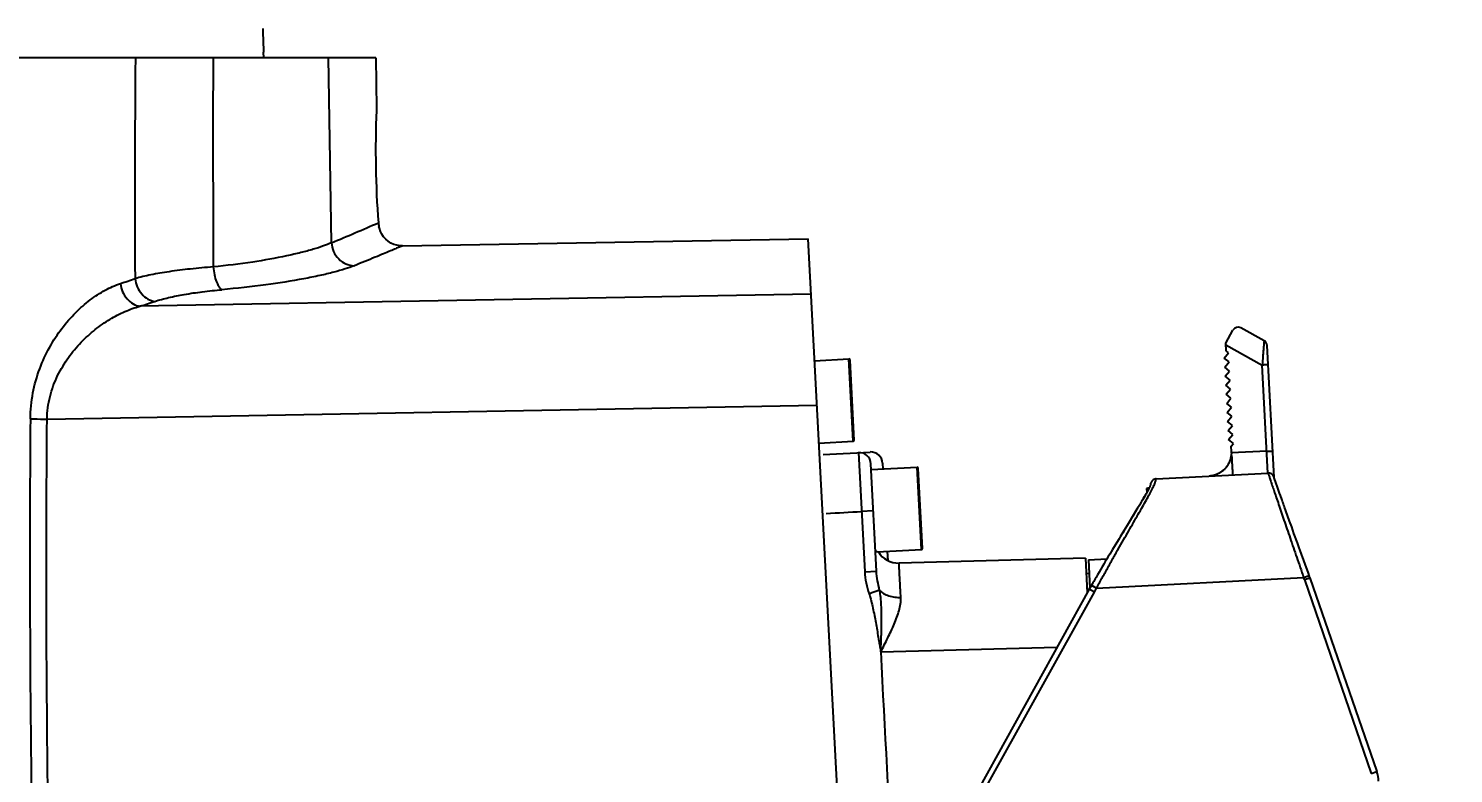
# Model space of a CAD drawing. Header units: millimetres. Extents: x 5828 to 6704, y 123 to 421.
# Drawn here: x 6607.93 to 6615.99, y 323.13 to 327.34 of the extents above; entities that cross this region are included whole.
import ezdxf

# ---------------------------------------------------------------- set-up
doc = ezdxf.new("R2010")
doc.units = ezdxf.units.MM
for name, color, linetype in [('外形图', 7, 'Continuous'), ('尺寸标注', 7, 'Continuous'), ('运动范围', 7, 'Continuous')]:
    doc.layers.add(name, color=color, linetype=linetype)
doc.styles.add('微软雅黑', font='msyh.ttc', dxfattribs={"height": 1.5})
doc.dimstyles.new('尺寸标注_1_15比例', dxfattribs={"dimtxt": 1.5, "dimasz": 1.25, "dimexe": 0.5, "dimexo": 0.4, "dimgap": 0.5, "dimtad": 1, "dimdec": 1, "dimlfac": 15, "dimdsep": 46, "dimtxsty": '微软雅黑', "dimcen": 0.09, "dimadec": 0, "dimazin": 0, "dimtp": 0.01, "dimtm": 0.01, "dimtfac": 1, "dimtdec": 1, "dimtofl": 0, "dimtmove": 0, "dimatfit": 3, "dimfxl": 1, "dimtolj": 1, "dimarcsym": 0})

# ---------------------------------------------------------------- blocks, each defined once
blk = doc.blocks.new('*D956')
at = {"layer": 'Defpoints', "color": 0}
for p in [(6611.9682, 338.2413), (6612.86, 316.2413), (6647.3171, 316.2413)]:
    blk.add_point(p, dxfattribs=at)
at = {"layer": '尺寸标注', "color": 0, "lineweight": -2}
for p, q in [((6612.3682, 338.2413), (6647.8171, 338.2413)), ((6647.3171, 336.9913), (6647.3171, 317.4913)), ((6613.26, 316.2413), (6647.8171, 316.2413))]:
    blk.add_line(p, q, dxfattribs=at)
at = {"layer": '尺寸标注', "color": 0}
for points in [[(6647.5254, 336.9913), (6647.1087, 336.9913), (6647.3171, 338.2413)], [(6647.1087, 317.4913), (6647.5254, 317.4913), (6647.3171, 316.2413)]]:
    blk.add_solid(points, dxfattribs=at)
at = {"layer": '尺寸标注', "color": 0, "insert": (6646.0419, 327.2413), "char_height": 1.5, "attachment_point": 5, "rotation": 90, "style": '微软雅黑'}
blk.add_mtext('\\A1;330', dxfattribs=at)
blk = doc.blocks.new('*D957')
at = {"layer": 'Defpoints', "color": 0}
for p in [(6604.5266, 374.6213), (6612.86, 316.2413), (6654.4669, 316.2413)]:
    blk.add_point(p, dxfattribs=at)
at = {"layer": '尺寸标注', "color": 0, "lineweight": -2}
for p, q in [((6604.9266, 374.6213), (6654.9669, 374.6213)), ((6654.4669, 373.3713), (6654.4669, 317.4913)), ((6613.26, 316.2413), (6654.9669, 316.2413))]:
    blk.add_line(p, q, dxfattribs=at)
at = {"layer": '尺寸标注', "color": 0}
for points in [[(6654.6753, 373.3713), (6654.2586, 373.3713), (6654.4669, 374.6213)], [(6654.2586, 317.4913), (6654.6753, 317.4913), (6654.4669, 316.2413)]]:
    blk.add_solid(points, dxfattribs=at)
at = {"layer": '尺寸标注', "color": 0, "insert": (6653.1913, 345.4313), "char_height": 1.5, "attachment_point": 5, "rotation": 90, "style": '微软雅黑'}
blk.add_mtext('\\A1;875.7', dxfattribs=at)
blk = doc.blocks.new('*D961')
at = {"layer": 'Defpoints', "color": 0}
for p in [(6626.7151, 338.2413), (6604.5266, 314.0742), (6604.5266, 305.242)]:
    blk.add_point(p, dxfattribs=at)
at = {"layer": '尺寸标注', "color": 0, "lineweight": -2}
for p, q in [((6626.7151, 337.8413), (6626.7151, 304.742)), ((6604.5266, 313.6742), (6604.5266, 304.742)), ((6625.4651, 305.242), (6605.7766, 305.242))]:
    blk.add_line(p, q, dxfattribs=at)
at = {"layer": '尺寸标注', "color": 0}
for points in [[(6605.7766, 305.4504), (6605.7766, 305.0337), (6604.5266, 305.242)], [(6625.4651, 305.0337), (6625.4651, 305.4504), (6626.7151, 305.242)]]:
    blk.add_solid(points, dxfattribs=at)
at = {"layer": '尺寸标注', "color": 0, "insert": (6615.6208, 306.5172), "char_height": 1.5, "attachment_point": 5, "style": '微软雅黑'}
blk.add_mtext('\\A1;332.8', dxfattribs=at)
blk = doc.blocks.new('*D962')
at = {"layer": 'Defpoints', "color": 0}
for p in [(6640.9066, 338.2413), (6604.5266, 314.0742), (6640.9066, 296.1568)]:
    blk.add_point(p, dxfattribs=at)
at = {"layer": '尺寸标注', "color": 0, "lineweight": -2}
for p, q in [((6640.9066, 337.8413), (6640.9066, 295.6568)), ((6604.5266, 313.6742), (6604.5266, 295.6568)), ((6605.7766, 296.1568), (6639.6566, 296.1568))]:
    blk.add_line(p, q, dxfattribs=at)
at = {"layer": '尺寸标注', "color": 0}
for points in [[(6605.7766, 296.3651), (6605.7766, 295.9484), (6604.5266, 296.1568)], [(6639.6566, 295.9484), (6639.6566, 296.3651), (6640.9066, 296.1568)]]:
    blk.add_solid(points, dxfattribs=at)
at = {"layer": '尺寸标注', "color": 0, "insert": (6622.7166, 297.4199), "char_height": 1.5, "attachment_point": 5, "style": '微软雅黑'}
blk.add_mtext('\\A1;545.7', dxfattribs=at)

msp = doc.modelspace()

# ---------------------------------------------------------------- linework, layer by layer
at = {"layer": '外形图'}
for p, q in [((6609.2599, 327.2357), (6609.2611, 327.208)), ((6609.2603, 327.226), (6609.2606, 327.2182)), ((6609.2616, 327.1746), (6609.2611, 327.208)), ((6609.895, 327.1746), (6599.6917, 327.1746)), ((6609.6452, 326.1292), (6609.6279, 327.1746)), ((6609.895, 327.1746), (6609.9, 326.888)), ((6609.9, 326.888), (6609.8995, 326.8763)), ((6609.9133, 326.2215), (6609.9134, 326.2213)), ((6609.9133, 326.2213), (6609.9134, 326.2213)), ((6610.0469, 326.1118), (6612.3406, 326.1518)), ((6612.86, 316.2413), (6612.3406, 326.1518)), ((6610.0469, 326.1118), (6610.0469, 326.1118)), ((6612.357, 325.8387), (6608.5617, 325.7702)), ((6614.7008, 325.5618), (6614.7413, 325.6349)), ((6614.9181, 325.575), (6614.7866, 325.6479)), ((6614.693, 325.4772), (6614.7171, 325.5063)), ((6614.7031, 325.5179), (6614.7008, 325.5618)), ((6614.7014, 325.5517), (6614.9076, 325.4374)), ((6614.7171, 325.5063), (6614.7031, 325.5179)), ((6614.9743, 324.802), (6614.9352, 325.5476)), ((6612.3767, 325.462), (6612.5698, 325.4721)), ((6612.5942, 325.0061), (6612.5698, 325.4721)), ((6612.6005, 325.0131), (6612.5768, 325.4658)), ((6614.7198, 325.4551), (6614.693, 325.4772)), ((6614.6957, 325.4259), (6614.7198, 325.4551)), ((6614.7225, 325.4038), (6614.6957, 325.4259)), ((6614.9396, 324.8265), (6614.9076, 325.4374)), ((6614.6984, 325.3747), (6614.7225, 325.4038)), ((6614.7251, 325.3526), (6614.6984, 325.3747)), ((6614.7011, 325.3234), (6614.7251, 325.3526)), ((6614.7278, 325.3013), (6614.7011, 325.3234)), ((6614.7038, 325.2721), (6614.7278, 325.3013)), ((6614.7305, 325.25), (6614.7038, 325.2721)), ((6608.0369, 325.1315), (6612.3899, 325.2099)), ((6614.7064, 325.2209), (6614.7305, 325.25)), ((6614.7332, 325.1988), (6614.7064, 325.2209)), ((6614.7091, 325.1696), (6614.7332, 325.1988)), ((6614.7359, 325.1475), (6614.7091, 325.1696)), ((6614.7118, 325.1184), (6614.7359, 325.1475)), ((6614.7386, 325.0962), (6614.7118, 325.1184)), ((6614.7145, 325.0671), (6614.7386, 325.0962)), ((6614.7413, 325.045), (6614.7145, 325.0671)), ((6614.7172, 325.0158), (6614.7413, 325.045)), ((6614.744, 324.9937), (6614.7172, 325.0158)), ((6612.4012, 324.996), (6612.5942, 325.0061)), ((6612.4246, 324.9317), (6612.6909, 324.9456)), ((6612.6243, 324.9421), (6612.6596, 324.2678)), ((6614.7314, 324.9785), (6614.744, 324.9937)), ((6614.7329, 324.9492), (6614.7314, 324.9785)), ((6614.9331, 324.9504), (6614.7333, 324.941)), ((6612.7262, 324.2713), (6612.6943, 324.8791)), ((6612.6961, 324.8458), (6612.9557, 324.8594)), ((6612.7609, 324.8825), (6612.7627, 324.8493)), ((6612.9802, 324.3933), (6612.9557, 324.8594)), ((6614.7178, 324.8816), (6614.7154, 324.877)), ((6614.7313, 324.9252), (6614.7311, 324.9237)), ((6612.9865, 324.4003), (6612.9627, 324.8531)), ((6614.2786, 324.7743), (6614.2773, 324.7711)), ((6614.2805, 324.7777), (6614.2786, 324.7742)), ((6614.283, 324.7813), (6614.2804, 324.7776)), ((6614.2863, 324.7847), (6614.283, 324.7812)), ((6614.2902, 324.7877), (6614.2862, 324.7846)), ((6614.2947, 324.7903), (6614.2901, 324.7876)), ((6614.2999, 324.7922), (6614.2946, 324.7902)), ((6614.3056, 324.7932), (6614.2998, 324.7921)), ((6614.3071, 324.7933), (6614.3054, 324.7932)), ((6614.3071, 324.7933), (6614.9399, 324.8265)), ((6614.6072, 324.8091), (6614.6069, 324.809)), ((6614.6162, 324.8099), (6614.6137, 324.8096)), ((6614.6186, 324.8103), (6614.616, 324.8099)), ((6614.6211, 324.8107), (6614.6183, 324.8102)), ((6614.6236, 324.8111), (6614.6208, 324.8106)), ((6614.6262, 324.8116), (6614.6233, 324.811)), ((6614.6289, 324.8122), (6614.6259, 324.8115)), ((6614.6316, 324.8128), (6614.6285, 324.8121)), ((6614.6343, 324.8135), (6614.6312, 324.8127)), ((6614.637, 324.8143), (6614.6339, 324.8134)), ((6614.6398, 324.8152), (6614.6366, 324.8142)), ((6614.6426, 324.8161), (6614.6393, 324.815)), ((6614.6454, 324.8171), (6614.6421, 324.8159)), ((6614.6482, 324.8182), (6614.6449, 324.8169)), ((6614.651, 324.8193), (6614.6477, 324.818)), ((6614.6539, 324.8205), (6614.6506, 324.8191)), ((6614.6567, 324.8218), (6614.6534, 324.8203)), ((6614.6595, 324.8232), (6614.6563, 324.8216)), ((6614.6623, 324.8247), (6614.6592, 324.823)), ((6614.6652, 324.8262), (6614.6621, 324.8245)), ((6614.668, 324.8279), (6614.665, 324.8261)), ((6614.6708, 324.8296), (6614.6679, 324.8278)), ((6614.6737, 324.8315), (6614.6708, 324.8296)), ((6614.6767, 324.8336), (6614.6735, 324.8314)), ((6614.9751, 324.7999), (6614.9747, 324.801)), ((6614.9751, 324.7999), (6614.9747, 324.801)), ((6614.9759, 324.7973), (6614.9751, 324.7999)), ((6614.9769, 324.7944), (6614.9755, 324.7986)), ((6614.982, 324.7797), (6614.9787, 324.7891)), ((6614.9862, 324.7676), (6614.982, 324.7797)), ((6614.2432, 324.6962), (6614.2377, 324.6868)), ((6614.2481, 324.7047), (6614.2431, 324.6961)), ((6614.2505, 324.7089), (6614.2457, 324.7006)), ((6614.2547, 324.7165), (6614.2504, 324.7088)), ((6614.2681, 324.7423), (6614.2533, 324.7388)), ((6614.2533, 324.7388), (6614.2545, 324.7161)), ((6614.261, 324.728), (6614.2539, 324.7268)), ((6614.2696, 324.7455), (6614.2686, 324.7433)), ((6614.2705, 324.7475), (6614.2696, 324.7454)), ((6614.2713, 324.7494), (6614.2705, 324.7474)), ((6614.272, 324.7511), (6614.2713, 324.7493)), ((6614.2726, 324.7527), (6614.272, 324.751)), ((6614.2731, 324.7541), (6614.2726, 324.7526)), ((6614.2736, 324.7554), (6614.2731, 324.754)), ((6614.2739, 324.7565), (6614.2736, 324.7553)), ((6614.2743, 324.7575), (6614.2739, 324.7565)), ((6614.2745, 324.7583), (6614.2743, 324.7575)), ((6614.2753, 324.7616), (6614.2752, 324.7612)), ((6614.2756, 324.764), (6614.2755, 324.7634)), ((6614.2757, 324.765), (6614.2756, 324.764)), ((6614.276, 324.7665), (6614.2757, 324.765)), ((6614.2765, 324.7686), (6614.276, 324.7664)), ((6614.2773, 324.7712), (6614.2765, 324.7685)), ((6614.9916, 324.7524), (6614.9862, 324.7676)), ((6615.0018, 324.7235), (6614.9916, 324.7524)), ((6615.0102, 324.6999), (6615.0059, 324.7121)), ((6614.2028, 324.628), (6614.1898, 324.6065)), ((6614.2108, 324.6413), (6614.2027, 324.6279)), ((6614.2146, 324.6477), (6614.2069, 324.6348)), ((6614.2218, 324.6598), (6614.2146, 324.6476)), ((6614.2253, 324.6656), (6614.2183, 324.6539)), ((6614.2317, 324.6765), (6614.2253, 324.6655)), ((6614.2348, 324.6817), (6614.2286, 324.6712)), ((6614.2377, 324.6867), (6614.2318, 324.6766)), ((6614.2405, 324.6915), (6614.2348, 324.6818)), ((6612.7083, 324.6127), (6612.6417, 324.6093)), ((6614.1852, 324.5989), (6614.1755, 324.583)), ((6615.0617, 324.5553), (6615.0505, 324.5865)), ((6615.0738, 324.5216), (6615.0617, 324.5553)), ((6614.0979, 324.4551), (6614.0761, 324.4192)), ((6614.1049, 324.4665), (6614.0979, 324.455)), ((6614.1247, 324.4991), (6614.1048, 324.4664)), ((6614.131, 324.5094), (6614.1183, 324.4886)), ((6614.1431, 324.5295), (6614.1248, 324.4992)), ((6615.0869, 324.4851), (6615.0738, 324.5216)), ((6615.1061, 324.4322), (6615.0869, 324.4851)), ((6612.7308, 324.3803), (6612.9802, 324.3933)), ((6612.7871, 324.3832), (6612.7898, 324.332)), ((6614.0761, 324.4192), (6614.0608, 324.3939)), ((6614.0761, 324.4193), (6614.0609, 324.394)), ((6615.1163, 324.4038), (6615.1061, 324.4322)), ((6615.1217, 324.3892), (6615.1163, 324.4038)), ((6615.1499, 324.3111), (6615.1217, 324.3892)), ((6613.9073, 324.3451), (6612.8538, 324.3175)), ((6613.9073, 324.3451), (6613.9176, 324.1488)), ((6613.9245, 324.336), (6614.0294, 324.3415)), ((6613.9245, 324.336), (6613.9328, 324.1761)), ((6612.6596, 324.2678), (6612.7262, 324.2713)), ((6613.9118, 324.2586), (6613.9285, 324.2595)), ((6613.9706, 324.1749), (6615.1413, 324.2362)), ((6615.1413, 324.2362), (6615.1727, 324.2475)), ((6615.1459, 324.2235), (6615.1413, 324.2362)), ((6615.1459, 324.2235), (6615.1773, 324.2347)), ((6615.1459, 324.2235), (6615.5235, 323.127)), ((6615.1773, 324.2347), (6615.1727, 324.2475)), ((6615.1773, 324.2347), (6615.555, 323.1378)), ((6612.7442, 324.1641), (6612.6847, 324.1439)), ((6613.929, 324.1693), (6613.3024, 323.039)), ((6613.3316, 323.0228), (6613.9581, 324.1532)), ((6613.929, 324.1693), (6613.9348, 324.1794)), ((6613.9581, 324.1532), (6613.929, 324.1693)), ((6613.9417, 324.1915), (6613.9348, 324.1794)), ((6613.9417, 324.1915), (6613.9706, 324.1749)), ((6613.9581, 324.1532), (6613.9706, 324.1749)), ((6612.7501, 323.8151), (6613.7469, 323.8409)), ((6615.5235, 323.127), (6615.555, 323.1378))]:
    msp.add_line(p, q, dxfattribs=at)
for points in [[(6610.0469, 326.1118), (6610.0333, 326.1122), (6610.0153, 326.115), (6609.9979, 326.1202), (6609.9813, 326.1277), (6609.966, 326.1374), (6609.9521, 326.149), (6609.9399, 326.1625), (6609.9296, 326.1775), (6609.9215, 326.1937), (6609.9157, 326.2109), (6609.9134, 326.2213)], [(6614.7154, 324.8771), (6614.7129, 324.8727), (6614.7104, 324.8686), (6614.7077, 324.8648), (6614.7051, 324.8611), (6614.7024, 324.8577), (6614.6996, 324.8544)], [(6614.7133, 324.8734), (6614.7112, 324.8699), (6614.709, 324.8666), (6614.7068, 324.8634), (6614.7045, 324.8603), (6614.7021, 324.8574)], [(6614.7317, 324.9279), (6614.7314, 324.9262), (6614.7306, 324.9209), (6614.7296, 324.9158), (6614.7285, 324.9109), (6614.7273, 324.9061), (6614.7259, 324.9015), (6614.7244, 324.8971), (6614.7228, 324.8928), (6614.7211, 324.8886), (6614.7193, 324.8846), (6614.7174, 324.8807)], [(6614.7311, 324.9237), (6614.7303, 324.9193), (6614.7294, 324.9148), (6614.7283, 324.9102), (6614.7271, 324.9055), (6614.7256, 324.9007), (6614.724, 324.8958), (6614.7221, 324.891), (6614.7201, 324.8863), (6614.7178, 324.8816)], [(6614.6139, 324.8097), (6614.6118, 324.8094), (6614.6101, 324.8093), (6614.6087, 324.8092), (6614.6078, 324.8091), (6614.6072, 324.8091)], [(6614.6973, 324.8518), (6614.6948, 324.8492), (6614.6923, 324.8466), (6614.6897, 324.8442), (6614.6871, 324.8418), (6614.6844, 324.8395), (6614.6817, 324.8374), (6614.679, 324.8353), (6614.6763, 324.8333)], [(6614.6997, 324.8545), (6614.6968, 324.8513), (6614.694, 324.8484), (6614.6912, 324.8456), (6614.6883, 324.8429), (6614.6854, 324.8404), (6614.6825, 324.838), (6614.6796, 324.8357), (6614.6767, 324.8336)], [(6614.9477, 324.826), (6614.9415, 324.8265), (6614.9399, 324.8265)], [(6614.9747, 324.801), (6614.9742, 324.8022), (6614.9738, 324.8033), (6614.9733, 324.8046), (6614.9727, 324.806), (6614.9719, 324.8077), (6614.9707, 324.8098), (6614.969, 324.8124), (6614.9666, 324.8154), (6614.9633, 324.8186), (6614.959, 324.8217), (6614.9536, 324.8243), (6614.9477, 324.826)], [(6614.9787, 324.7891), (6614.9769, 324.7944), (6614.9764, 324.7959)], [(6614.2686, 324.7433), (6614.2675, 324.7409), (6614.2663, 324.7384), (6614.265, 324.7358), (6614.2635, 324.733), (6614.262, 324.73), (6614.2603, 324.7268), (6614.2585, 324.7235), (6614.2567, 324.7201), (6614.2547, 324.7165)], [(6614.2754, 324.7623), (6614.2754, 324.7621), (6614.2753, 324.7618), (6614.2753, 324.7616), (6614.2752, 324.7612), (6614.2751, 324.7608), (6614.275, 324.7604), (6614.2749, 324.7598), (6614.2747, 324.7591), (6614.2745, 324.7583)], [(6614.2755, 324.7634), (6614.2754, 324.7625), (6614.2754, 324.7623), (6614.2754, 324.7621), (6614.2753, 324.7618)], [(6615.0059, 324.7121), (6615.0038, 324.7179), (6615.0018, 324.7235)], [(6615.0505, 324.5865), (6615.034, 324.6329), (6615.031, 324.6413), (6615.0281, 324.6495), (6615.0253, 324.6575), (6615.0226, 324.6651), (6615.0199, 324.6726), (6615.0174, 324.6797), (6615.0102, 324.6999)], [(6614.1942, 324.6138), (6614.1851, 324.5988), (6614.1431, 324.5294)], [(6614.0608, 324.3939), (6614.053, 324.3809), (6614.045, 324.3676), (6614.0369, 324.354), (6614.0286, 324.3402), (6614.0202, 324.326), (6614.0117, 324.3116), (6614.0031, 324.297), (6613.9943, 324.282), (6613.9854, 324.2668), (6613.9761, 324.2508)], [(6614.0609, 324.394), (6614.053, 324.381), (6614.045, 324.3677), (6614.0369, 324.3541), (6614.0294, 324.3415)], [(6615.1727, 324.2475), (6615.1681, 324.2605), (6615.1499, 324.3111)]]:
    msp.add_lwpolyline(points, dxfattribs=at)
for centre, radius, start, end in [((6613.9949, 327.4241), 4.7388, 181.00061, 182.27745), ((6712.7522, 326.3655), 104.2191, 179.555189, 180.241317), ((6790.628, 326.737), 181.6532, 179.86196, 180.234823), ((6615.2376, 326.6477), 5.3431, 177.5436, 184.35251), ((6601.6858, 345.1488), 20.6178, 292.7087, 293.50872), ((6603.2323, 341.5342), 16.4835, 288.45795, 288.76211), ((6603.2532, 342.2828), 17.345, 287.82159, 288.11755), ((6614.7705, 325.6187), 0.0333, 61.00104, 150.99844), ((6614.9019, 325.5459), 0.0333, 3, 61), ((6612.5702, 325.4654), 0.00667, 3, 93), ((6612.5939, 325.0127), 0.00667, 273, 3), ((6612.6278, 324.8756), 0.0667, 3, 93), ((6612.6943, 324.8791), 0.0667, 3, 93), ((6614.5998, 324.9422), 0.1333, 359.48239, 3), ((6612.9561, 324.8527), 0.00667, 3, 93), ((6614.3088, 324.7597), 0.0337, 100.94802, 104.64869), ((6614.3088, 324.76), 0.0333, 92.97503, 100.96771), ((6612.8503, 324.4508), 0.1333, 211.80728, 271.4995), ((6612.9798, 324.4), 0.00667, 273, 3), ((6626.1426, 317.1706), 14.0767, 149.80302, 150.08187), ((6615.3659, 323.0727), 0.2, 3, 19)]:
    msp.add_arc(centre, radius, start, end, dxfattribs=at)
for points, knots in [([(6609.91, 326.2422), (6609.9102, 326.2393), (6609.911, 326.2322), (6609.9123, 326.2253), (6609.9133, 326.2213)], [0, 0, 0, 0, 0.4199, 1, 1, 1, 1]), ([(6609.6452, 326.1292), (6609.6304, 326.1225), (6609.5962, 326.1092), (6609.5383, 326.0908), (6609.4686, 326.0721), (6609.3548, 326.0462), (6609.1898, 326.017), (6609.051, 325.9999), (6608.9764, 325.9925)], [0, 0, 0, 0, 0.071344, 0.160336, 0.266103, 0.387506, 0.671655, 1, 1, 1, 1]), ([(6609.6452, 326.1292), (6609.6462, 326.1124), (6609.6543, 326.0787), (6609.6833, 326.0363), (6609.725, 326.0072), (6609.7579, 325.9997), (6609.7742, 325.9993)], [0, 0, 0, 0, 0.253566, 0.506786, 0.756091, 1, 1, 1, 1]), ([(6610.0469, 326.1118), (6610.0454, 326.1112), (6610.0422, 326.1098), (6610.0364, 326.1074), (6610.0249, 326.1025), (6610.0051, 326.0943), (6609.9751, 326.0817), (6609.9366, 326.0657), (6609.8687, 326.0377), (6609.8137, 326.0153), (6609.7742, 325.9993)], [0, 0, 0, 0, 0.016036, 0.035936, 0.063748, 0.143013, 0.253551, 0.395019, 0.566961, 1, 1, 1, 1]), ([(6608.9764, 325.9925), (6608.933, 325.9892), (6608.85, 325.9818), (6608.7321, 325.9671), (6608.6278, 325.9495), (6608.5636, 325.9348), (6608.5344, 325.9266)], [0, 0, 0, 0, 0.291404, 0.558823, 0.796548, 1, 1, 1, 1]), ([(6608.9764, 325.9925), (6608.9777, 325.9774), (6608.9818, 325.9488), (6608.991, 325.9152), (6609.0008, 325.8927), (6609.0085, 325.8796), (6609.0165, 325.8698), (6609.0227, 325.8652), (6609.0258, 325.8638)], [0, 0, 0, 0, 0.320479, 0.609336, 0.733155, 0.839812, 0.928337, 1, 1, 1, 1]), ([(6609.7742, 325.9993), (6609.7575, 325.9926), (6609.719, 325.9793), (6609.654, 325.9611), (6609.5757, 325.9426), (6609.4482, 325.9169), (6609.2637, 325.8881), (6609.1089, 325.8711), (6609.0258, 325.8638)], [0, 0, 0, 0, 0.070934, 0.159815, 0.265671, 0.387265, 0.67176, 1, 1, 1, 1]), ([(6608.5344, 325.9266), (6608.5362, 325.9106), (6608.5447, 325.8793), (6608.5699, 325.8388), (6608.6048, 325.8093), (6608.6331, 325.7995), (6608.647, 325.7978)], [0, 0, 0, 0, 0.263793, 0.523983, 0.770709, 1, 1, 1, 1]), ([(6607.9425, 325.1335), (6607.9428, 325.1825), (6607.9525, 325.2789), (6607.9909, 325.4154), (6608.0477, 325.5378), (6608.117, 325.644), (6608.1946, 325.7335), (6608.277, 325.8063), (6608.3621, 325.8621), (6608.4216, 325.8888), (6608.4511, 325.8987)], [0, 0, 0, 0, 0.151018, 0.297038, 0.435587, 0.565712, 0.687154, 0.799899, 0.904042, 1, 1, 1, 1]), ([(6608.4514, 325.8987), (6608.4534, 325.8828), (6608.4619, 325.8518), (6608.4866, 325.8116), (6608.5206, 325.7822), (6608.5482, 325.772), (6608.5617, 325.7702)], [0, 0, 0, 0, 0.265223, 0.526306, 0.772674, 1, 1, 1, 1]), ([(6608.647, 325.7978), (6608.6719, 325.806), (6608.7269, 325.8208), (6608.8164, 325.8384), (6608.9175, 325.8531), (6608.9887, 325.8605), (6609.0258, 325.8638)], [0, 0, 0, 0, 0.204633, 0.442638, 0.709615, 1, 1, 1, 1]), ([(6608.0366, 325.1315), (6608.0372, 325.1748), (6608.0487, 325.2599), (6608.0924, 325.3775), (6608.1541, 325.4799), (6608.2269, 325.5667), (6608.3063, 325.6387), (6608.3894, 325.6968), (6608.4743, 325.7412), (6608.5327, 325.7623), (6608.5617, 325.7702)], [0, 0, 0, 0, 0.147422, 0.289613, 0.42482, 0.552939, 0.674273, 0.789088, 0.897586, 1, 1, 1, 1]), ([(6614.9181, 325.575), (6614.9181, 325.575), (6614.918, 325.5746), (6614.9179, 325.5743), (6614.9178, 325.5733), (6614.9177, 325.5721), (6614.9175, 325.5705), (6614.9172, 325.5678), (6614.9169, 325.5635), (6614.9164, 325.5574), (6614.9158, 325.5502), (6614.9151, 325.542), (6614.9144, 325.5328), (6614.9137, 325.5227), (6614.9126, 325.508), (6614.9112, 325.4882), (6614.9094, 325.4632), (6614.9082, 325.4461), (6614.9076, 325.4374)], [0, 0, 0, 0, 0.001205, 0.004997, 0.011392, 0.02036, 0.031857, 0.045837, 0.080983, 0.125214, 0.177818, 0.238049, 0.305149, 0.378351, 0.456891, 0.627018, 0.809833, 1, 1, 1, 1]), ([(6614.941, 325.4368), (6614.941, 325.4369), (6614.9408, 325.4371), (6614.9399, 325.4374), (6614.9381, 325.4376), (6614.935, 325.4378), (6614.9309, 325.438), (6614.9259, 325.438), (6614.918, 325.4379), (6614.9119, 325.4376), (6614.9076, 325.4374)], [0, 0, 0, 0, 0.008294, 0.024075, 0.081992, 0.17443, 0.298228, 0.448781, 0.620385, 1, 1, 1, 1]), ([(6607.9425, 325.1335), (6607.9374, 324.4858), (6607.9398, 323.1901), (6607.9822, 321.247), (6608.0638, 319.305), (6608.1437, 318.0117), (6608.1903, 317.3654)], [0, 0, 0, 0, 0.249981, 0.499975, 0.749981, 1, 1, 1, 1]), ([(6607.943, 325.1335), (6607.9497, 325.1333), (6607.9809, 325.1322), (6608.0121, 325.1317), (6608.0366, 325.1315)], [0, 0, 0, 0, 0.215031, 1, 1, 1, 1]), ([(6608.2841, 317.3713), (6608.2371, 318.0168), (6608.1765, 318.9859), (6608.1154, 320.2789), (6608.0796, 321.249), (6608.0538, 322.2195), (6608.0324, 323.5136), (6608.0315, 324.4844), (6608.0369, 325.1315)], [0, 0, 0, 0, 0.250019, 0.375025, 0.500028, 0.625028, 0.750023, 1, 1, 1, 1]), ([(6614.7337, 324.941), (6614.7337, 324.9399), (6614.7326, 324.9378), (6614.7327, 324.935), (6614.7325, 324.9328), (6614.7322, 324.9311), (6614.7319, 324.9295), (6614.7318, 324.9284), (6614.732, 324.9279)], [0, 0, 0, 0, 0.251474, 0.502286, 0.62727, 0.751356, 0.879022, 1, 1, 1, 1]), ([(6614.9331, 324.9504), (6614.9374, 324.9506), (6614.9436, 324.9508), (6614.9514, 324.9509), (6614.9564, 324.9509), (6614.9605, 324.9508), (6614.9636, 324.9506), (6614.9655, 324.9503), (6614.9663, 324.9501), (6614.9666, 324.9499), (6614.9666, 324.9498)], [0, 0, 0, 0, 0.379615, 0.551218, 0.701772, 0.82557, 0.918008, 0.975925, 0.991706, 1, 1, 1, 1]), ([(6614.732, 324.9279), (6614.7322, 324.9274), (6614.7328, 324.9266), (6614.7338, 324.9256), (6614.7345, 324.9242), (6614.7344, 324.9227), (6614.7343, 324.9213), (6614.7345, 324.9194), (6614.7346, 324.917), (6614.7348, 324.9141), (6614.735, 324.9104), (6614.7353, 324.9039), (6614.7358, 324.8949), (6614.7365, 324.8813), (6614.7372, 324.8684), (6614.7378, 324.8563), (6614.7382, 324.8483), (6614.7386, 324.841), (6614.7389, 324.8346), (6614.7392, 324.8291), (6614.7395, 324.8246), (6614.7396, 324.8214), (6614.7397, 324.8194), (6614.7398, 324.8182), (6614.7399, 324.8173), (6614.7399, 324.8166), (6614.7399, 324.8163), (6614.7399, 324.816), (6614.7399, 324.816)], [0, 0, 0, 0, 0.013069, 0.026476, 0.038887, 0.051817, 0.064852, 0.077556, 0.102996, 0.12829, 0.153441, 0.203233, 0.300459, 0.39391, 0.566603, 0.644495, 0.715925, 0.780333, 0.837215, 0.886126, 0.926682, 0.958565, 0.971171, 0.981521, 0.989594, 0.995371, 0.998843, 1, 1, 1, 1]), ([(6613.9706, 324.1749), (6613.9808, 324.1937), (6614.0011, 324.2313), (6614.0319, 324.2871), (6614.0627, 324.3421), (6614.0931, 324.3958), (6614.123, 324.4481), (6614.1519, 324.4986), (6614.1795, 324.5468), (6614.2054, 324.5924), (6614.2296, 324.6347), (6614.2514, 324.6732), (6614.2703, 324.7073), (6614.2856, 324.7364), (6614.2956, 324.7573), (6614.3012, 324.7711), (6614.3042, 324.7788), (6614.3061, 324.7848), (6614.3061, 324.7893), (6614.3059, 324.7919), (6614.3067, 324.7933), (6614.3071, 324.7933)], [0, 0, 0, 0, 0.091127, 0.181707, 0.271188, 0.35902, 0.444613, 0.527313, 0.606389, 0.681059, 0.750474, 0.813625, 0.869337, 0.916289, 0.953295, 0.96778, 0.97961, 0.988509, 0.99462, 0.99832, 1, 1, 1, 1]), ([(6614.9398, 324.8265), (6614.9399, 324.8265), (6614.9401, 324.8262), (6614.9403, 324.8257), (6614.9407, 324.8247), (6614.9412, 324.8234), (6614.9418, 324.8218), (6614.9428, 324.8188), (6614.9443, 324.8143), (6614.9465, 324.8077), (6614.9492, 324.7997), (6614.9523, 324.7903), (6614.9559, 324.7795), (6614.9599, 324.7674), (6614.9662, 324.7488), (6614.9751, 324.7224), (6614.987, 324.6874), (6615.0003, 324.6482), (6615.0148, 324.6051), (6615.0306, 324.5587), (6615.0475, 324.5094), (6615.0716, 324.4392), (6615.1031, 324.348), (6615.1285, 324.2739), (6615.1413, 324.2362)], [0, 0, 0, 0, 0.000407, 0.001399, 0.002998, 0.005207, 0.008027, 0.011459, 0.020155, 0.031283, 0.04481, 0.060696, 0.078894, 0.099349, 0.121999, 0.1736, 0.233079, 0.299757, 0.372914, 0.451794, 0.535608, 0.623542, 0.808474, 1, 1, 1, 1]), ([(6612.7226, 324.3889), (6612.7224, 324.3894), (6612.7215, 324.3915), (6612.7208, 324.3937), (6612.7204, 324.3954)], [0, 0, 0, 0, 0.230432, 1, 1, 1, 1]), ([(6612.7308, 324.3803), (6612.7302, 324.3802), (6612.7288, 324.3808), (6612.7256, 324.3834), (6612.7237, 324.3865), (6612.7226, 324.3889)], [0, 0, 0, 0, 0.143449, 0.357294, 1, 1, 1, 1]), ([(6612.8641, 324.1232), (6612.8633, 324.1376), (6612.8618, 324.1648), (6612.8596, 324.2031), (6612.858, 324.232), (6612.8569, 324.2526), (6612.8562, 324.2658), (6612.8556, 324.2777), (6612.855, 324.288), (6612.8546, 324.2967), (6612.8543, 324.3031), (6612.8541, 324.3074), (6612.854, 324.31), (6612.8539, 324.3123), (6612.8538, 324.3141), (6612.8538, 324.3156), (6612.8538, 324.3165), (6612.8537, 324.3171), (6612.8538, 324.3173), (6612.8537, 324.3175), (6612.8538, 324.3175)], [0, 0, 0, 0, 0.22158, 0.419795, 0.592242, 0.66805, 0.736514, 0.797365, 0.850461, 0.89569, 0.932943, 0.948543, 0.962108, 0.973624, 0.983076, 0.990451, 0.995737, 0.997592, 0.99892, 1, 1, 1, 1]), ([(6612.6596, 324.2678), (6612.6607, 324.2467), (6612.6664, 324.2046), (6612.6779, 324.1639), (6612.6847, 324.1439)], [0, 0, 0, 0, 0.499925, 1, 1, 1, 1]), ([(6612.7442, 324.1641), (6612.7396, 324.1817), (6612.7316, 324.2171), (6612.7271, 324.2532), (6612.7262, 324.2713)], [0, 0, 0, 0, 0.500105, 1, 1, 1, 1]), ([(6612.6847, 324.1439), (6612.6932, 324.1172), (6612.7066, 324.0629), (6612.7225, 323.9805), (6612.7364, 323.8978), (6612.7455, 323.8426), (6612.7501, 323.8151)], [0, 0, 0, 0, 0.249949, 0.499958, 0.749979, 1, 1, 1, 1]), ([(6612.7442, 324.1641), (6612.7503, 324.1569), (6612.7665, 324.1439), (6612.7961, 324.1309), (6612.8296, 324.1237), (6612.8527, 324.1228), (6612.8641, 324.1232)], [0, 0, 0, 0, 0.217675, 0.469089, 0.737354, 1, 1, 1, 1]), ([(6612.7501, 323.8148), (6612.7514, 323.8443), (6612.7539, 323.9031), (6612.7555, 323.9767), (6612.7553, 324.0353), (6612.754, 324.0789), (6612.751, 324.1219), (6612.7472, 324.1503), (6612.7442, 324.1641)], [0, 0, 0, 0, 0.252807, 0.504881, 0.630314, 0.755023, 0.878559, 1, 1, 1, 1]), ([(6612.7501, 323.8151), (6612.7638, 323.8411), (6612.7903, 323.893), (6612.8212, 323.9582), (6612.8423, 324.0104), (6612.855, 324.0486), (6612.8634, 324.0861), (6612.865, 324.1112), (6612.8641, 324.1232)], [0, 0, 0, 0, 0.266179, 0.526764, 0.652904, 0.774742, 0.890849, 1, 1, 1, 1])]:
    msp.add_open_spline(points, degree=3, knots=knots, dxfattribs=at)
for points in [[(6612.442, 324.5984), (6612.5086, 324.6021), (6612.5752, 324.6055), (6612.6417, 324.6092)], [(6612.7501, 323.8151), (6612.796, 322.9381), (6612.888, 321.1842), (6612.9799, 319.4302), (6613.0258, 318.5533)]]:
    msp.add_open_spline(points, degree=3, dxfattribs=at)
at = {"layer": '运动范围', "color": 0}
msp.add_arc((6604.5266, 338.2413), 36.38, 340.0007, 210, dxfattribs=at)

# ---------------------------------------------------------------- dimensions: what is measured, and where the dimension line sits
at = {"layer": '尺寸标注'}
for base, p1, picture, middle in [((6654.4669, 316.2413), (6604.5266, 374.6213), '*D957', (6653.1913, 345.4313)), ((6647.3171, 316.2413), (6611.9682, 338.2413), '*D956', (6646.0419, 327.2413))]:
    dim = msp.add_linear_dim(base=base, p1=p1, p2=(6612.86, 316.2413), angle=90, dimstyle='尺寸标注_1_15比例', dxfattribs=at)
    dim.commit()
    dim.dimension.update_dxf_attribs({"geometry": picture, "text_midpoint": middle})
for base, p1, p2, picture, middle in [((6604.5266, 305.242), (6626.7151, 338.2413), (6604.5266, 314.0742), '*D961', (6615.6208, 306.5172)), ((6640.9066, 296.1568), (6604.5266, 314.0742), (6640.9066, 338.2413), '*D962', (6622.7166, 297.4199))]:
    dim = msp.add_linear_dim(base=base, p1=p1, p2=p2, dimstyle='尺寸标注_1_15比例', dxfattribs=at)
    dim.commit()
    dim.dimension.update_dxf_attribs({"geometry": picture, "text_midpoint": middle})

doc.saveas('drawing.dxf')
